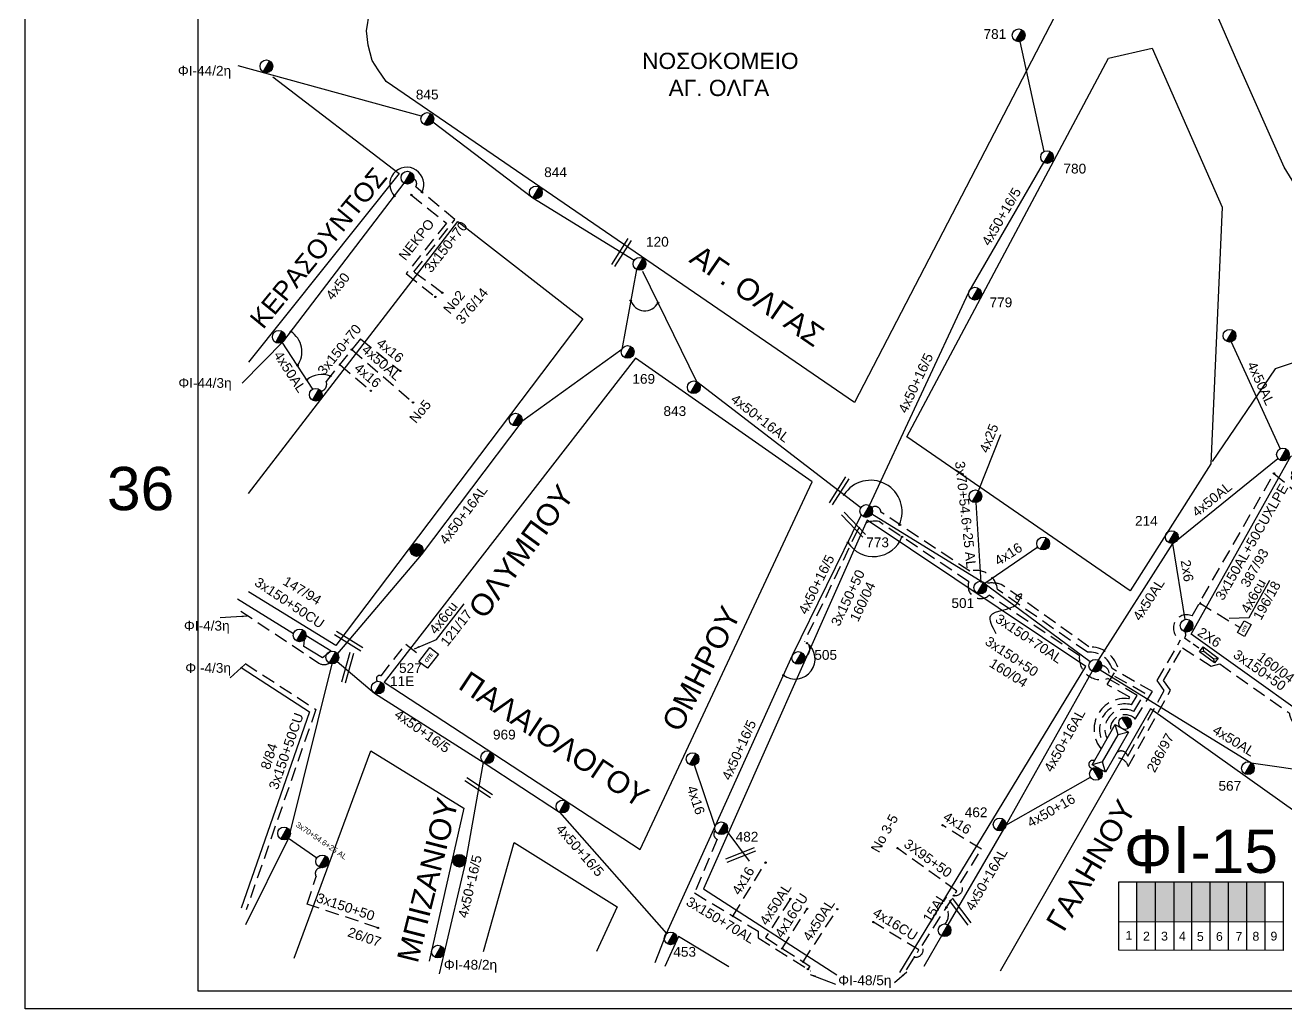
# Model space of a CAD drawing. Header units: millimetres. Extents: x 864 to 3062, y 833 to 2619.
# Drawn here: x 863.7 to 1096.5, y 841.5 to 1023.3 of the extents above; entities that cross this region are included whole.
import ezdxf
from ezdxf.enums import TextEntityAlignment as Align

# ---------------------------------------------------------------- set-up
doc = ezdxf.new("R2010")
doc.units = ezdxf.units.MM
doc.linetypes.add('DASHED', pattern=[19.05, 12.7, -6.35])
for name, color, linetype, lineweight in [('.15AL', 7, 'Continuous', 30), ('2x6', 7, 'SYN_LINE', 30), ('3x150+50', 7, 'Continuous', 30), ('3x150+50CU', 7, 'Continuous', 30), ('3x150+70', 7, 'Continuous', 30), ('3x150+70AL', 7, 'DASHED', 30), ('3x150AL+50CUXLPE', 7, 'Continuous', 30), ('3x70+54.6+25 AL', 7, 'SYN_LINE', 30), ('3X95+50', 7, 'Continuous', 30), ('4x16', 7, 'Continuous', 30), ('4x16CU', 7, 'Continuous', 30), ('4x25', 7, 'Continuous', 30), ('4x50', 7, 'Continuous', 30), ('4x50+16', 7, 'Continuous', 30), ('4x50+16_5', 7, 'Continuous', 30), ('4x50+16AL', 7, 'Continuous', 30), ('4x50AL', 7, 'Continuous', 30), ('4x6', 7, 'SYN_LINE', 30), ('text διευθύνσεων', 250, 'Continuous', 30), ('ΝΕΚΡΟ', 7, 'DASHED', 30), ('Υπόβαθρο ΔΕΗ', 7, 'Continuous', 30)]:
    doc.layers.add(name, color=color, linetype=linetype, lineweight=lineweight)
for name, color, linetype in [('Pillar', 7, 'Continuous'), ('Pillar OTE', 7, 'Continuous'), ('TEXT ΚΑΛΩΔΙΩΝ', 7, 'Continuous'), ('Άγνωστα', 7, 'Continuous'), ('Επιγραφές - Σχήματα', 7, 'Continuous'), ('Καλώδια ΧΤ   3x150AL+50CU', 7, 'DASHED'), ('Στύλος Ξύλινος', 7, 'Continuous'), ('Στύλος Ξύλινος @ 1', 7, 'Continuous'), ('Στύλος ΦΜ', 7, 'Continuous'), ('Στύλος ΦΜ @ 1', 7, 'Continuous'), ('Συνδέσεις', 7, 'Continuous'), ('Τομή', 7, 'Continuous'), ('Υποσταθμός εναέριος 2 στύλων', 7, 'Continuous'), ('Υποσταθμός πόλεως', 7, 'Continuous'), ('Υπόγεια καλώδια Παροχών ΧΤ   4x50AL', 7, 'DASHED'), ('Υπόγεια καλώδια Παροχών ΧΤ   4x6', 7, 'DASHED')]:
    doc.layers.add(name, color=color, linetype=linetype)
doc.styles.add('arial', font='arial.ttf')
doc.styles.get("Standard").update_dxf_attribs({"font": 'arial.ttf'})
doc.linetypes.add('PRANES_1r', pattern='A,0.5,[137,SPECLINE.shx,S=1,R=180,X=0,Y=0],0.5', length=1)
doc.linetypes.add('SYN_LINE', pattern='A,0.5,-0.0001,["/\\/\\/\\/",Standard,S=0.1,R=0,X=0,Y=-0.05],-0.25', length=0.7501)
doc.dimstyles.new('ISO-25', dxfattribs={"dimtxt": 2.5, "dimasz": 2.5, "dimexe": 1.25, "dimexo": 0.625, "dimtad": 1, "dimtxsty": 'Standard', "dimcen": 2.5, "dimadec": 0, "dimazin": 0, "dimtfac": 1, "dimtmove": 0, "dimatfit": 3, "dimfxl": 1, "dimarcsym": 0})

# ---------------------------------------------------------------- blocks, each defined once
blk = doc.blocks.new('ΥΠΑΡΧΩΝ ΤΣΙΜΕΝΤΕΝΙΟΣ ΣΤΥΛΟΣ')
at = {"layer": 'Στύλος ΦΜ'}
blk.add_hatch(color=7, dxfattribs=at).paths.add_polyline_path([(-1.29, -2.28, 0.574793), (2.62, 0, 0.268822), (1.3, 2.27)])
at = {"layer": 'Στύλος ΦΜ', "color": 7}
blk.add_line((-1.29, -2.28), (1.3, 2.27), dxfattribs=at)
blk.add_circle((0, 0), 2.62, dxfattribs=at)
at = {"layer": 'Στύλος ΦΜ', "flags": 4}
for tag, p in [('ΑΡΙΘΜΟΣ', (-4.68, 8.05)), ('ΤΥΠΟΣ', (-4.91, 3.03))]:
    blk.add_attdef(tag, p, '', height=4, dxfattribs=at)
blk = doc.blocks.new('ΥΠΑΡΧΩΝ ΞΥΛΙΝΟΣ ΣΤΥΛΟΣ')
at = {"layer": 'Στύλος Ξύλινος'}
h = blk.add_hatch(color=7, dxfattribs=at)
h.paths.add_polyline_path([(-2.62, 0, 0.270008), (-1.29, -2.28), (1.3, 2.27, 0.576266)])
h.paths.add_polyline_path([(-1.29, -2.28, 0.574793), (2.62, 0, 0.268822), (1.3, 2.27)])
at = {"layer": 'Στύλος Ξύλινος', "color": 7}
blk.add_line((-1.29, -2.28), (1.3, 2.27), dxfattribs=at)
blk.add_circle((0, 0), 2.62, dxfattribs=at)
at = {"layer": 'Στύλος Ξύλινος', "flags": 4}
for tag, p in [('ΑΡΙΘΜΟΣ', (-4.91, 8.6)), ('ΤΥΠΟΣ', (-4.85, 3.39))]:
    blk.add_attdef(tag, p, '', height=4, dxfattribs=at)
blk = doc.blocks.new('ΥΠΟΣΤΑΘΜΟΣ ΕΝΑΕΡΙΟΣ ΕΠΙ 2 ΣΤΥΛΩΝ')
at = {"layer": 'Υποσταθμός εναέριος 2 στύλων', "linetype": 'Continuous'}
for points in [[(-11.97, -2.11, 0.574793), (-8.45, -0.07, 0.268822), (-9.64, 1.98)], [(9.68, -2.15, 0.574793), (13.19, -0.1, 0.268822), (12.01, 1.95)]]:
    blk.add_hatch(color=256, dxfattribs=at).paths.add_polyline_path(points)
for p, q in [((-11.97, -2.11), (-9.64, 1.98)), ((9.68, -2.15), (12.01, 1.95))]:
    blk.add_line(p, q, dxfattribs=at)
for centre in [(-10.81, -0.07), (10.84, -0.1)]:
    blk.add_circle(centre, 2.36, dxfattribs=at)
at = {"layer": 'Υποσταθμός πόλεως', "linetype": 'Continuous', "ltscale": 40}
blk.add_lwpolyline([(-8.57, 2.82), (8.57, 2.82), (8.57, -2.82), (-8.57, -2.82)], close=True, dxfattribs=at)
for points in [[(-5.75, 0), (-8.57, 2.82)], [(-8.57, -2.82), (-5.75, 0)], [(-5.75, 0), (5.75, 0)], [(5.75, 0), (8.57, 2.82)], [(8.57, -2.82), (5.75, 0)]]:
    blk.add_lwpolyline(points, dxfattribs=at)
at = {"layer": 'Υποσταθμός εναέριος 2 στύλων', "ltscale": 40, "flags": 1}
for tag, p in [('ΜΕΤΑΣΧΗΜΑΤΙΣΜΟΣ', (14.09, 2.51)), ('ΙΣΧΥΣ', (14.07, -0.28)), ('ΑΡΙΘΜΟΣ', (14.19, -3))]:
    blk.add_attdef(tag, p, '', height=1.8, dxfattribs=at)
blk = doc.blocks.new('Pillar')
at = {"layer": 'Υποσταθμός πόλεως', "linetype": 'Continuous', "ltscale": 40}
blk.add_lwpolyline([(-8.6, 2.8), (8.6, 2.8), (8.6, -2.8), (-8.6, -2.8)], close=True, dxfattribs=at)
for points in [[(-5.8, 0), (-8.6, 2.8)], [(-8.6, -2.8), (-5.8, 0)], [(-5.8, 0), (5.8, 0)], [(5.8, 0), (8.6, 2.8)], [(8.6, -2.8), (5.8, 0)]]:
    blk.add_lwpolyline(points, dxfattribs=at)
at = {"layer": 'Pillar', "ltscale": 40}
blk.add_attdef('PILLAR', (-5.7, 3.7), '', height=2.52, dxfattribs=at)
blk = doc.blocks.new('_ΣΥΝΔΕΣΗ')
at = {"layer": 'Συνδέσεις', "linetype": 'SYN_LINE', "ltscale": 40}
blk.add_hatch(color=256, dxfattribs=at).paths.add_polyline_path([(0.5, -0.01, 1), (-0.5, -0.01, 1)])
at = {"layer": 'Συνδέσεις'}
blk.add_circle((0, -0.01), 0.5, dxfattribs=at)
blk = doc.blocks.new('ΤΟΜΗ')
at = {"layer": 'Τομή', "ltscale": 40}
for p, q in [((-5.68, 0), (17.06, 0)), ((-5.68, -2.77), (17.06, -2.77))]:
    blk.add_line(p, q, dxfattribs=at)
blk = doc.blocks.new('PILLAR ΟΤΕ')
at = {"layer": 'Pillar OTE', "ltscale": 40}
blk.add_lwpolyline([(-3.31, 2.02), (3.39, 2.02), (3.39, -1.99), (-3.31, -1.99)], close=True, dxfattribs=at)
at = {"layer": 'Pillar OTE', "insert": (-1.81, 0.71), "char_height": 1.3575, "width": 109.961, "attachment_point": 1}
blk.add_mtext('{\\fArial|b1|i0|c161|p34;OTE}', dxfattribs=at)

msp = doc.modelspace()

# ---------------------------------------------------------------- hatches: boundary and pattern name
at = {"layer": 'Pillar OTE', "ltscale": 40}
h = msp.add_hatch(color=256, dxfattribs=at)
h.dxf.hatch_style = 1
h.paths.add_polyline_path([(1080.4, 916.22), (1081.13, 916.15), (1080.71, 916.77)])
at = {"layer": 'Καλώδια ΧΤ   3x150AL+50CU', "linetype": 'DASHED', "lineweight": -3, "ltscale": 0.2}
h = msp.add_hatch(color=27, dxfattribs=at)
h.dxf.hatch_style = 1
h.paths.add_polyline_path([(1072.43, 864.99), (1068.99, 864.99), (1068.99, 857.63), (1072.43, 857.63)])
h = msp.add_hatch(color=85, dxfattribs=at)
h.dxf.hatch_style = 1
h.paths.add_polyline_path([(1072.43, 857.63), (1075.87, 857.63), (1075.87, 864.99), (1072.43, 864.99)])
h = msp.add_hatch(color=173, dxfattribs=at)
h.dxf.hatch_style = 1
h.paths.add_polyline_path([(1079.17, 864.99), (1075.87, 864.99), (1075.87, 857.63), (1079.17, 857.62)])
h = msp.add_hatch(color=1, dxfattribs=at)
h.dxf.hatch_style = 1
h.paths.add_polyline_path([(1082.47, 864.99), (1079.17, 864.99), (1079.17, 857.62), (1082.47, 857.62)])
h = msp.add_hatch(color=30, dxfattribs=at)
h.dxf.hatch_style = 1
h.paths.add_polyline_path([(1085.85, 864.99), (1082.55, 864.99), (1082.55, 857.62), (1085.85, 857.62)])
h = msp.add_hatch(color=2, dxfattribs=at)
h.dxf.hatch_style = 1
h.paths.add_polyline_path([(1089.25, 864.99), (1085.95, 864.99), (1085.95, 857.62), (1089.25, 857.62)])
h = msp.add_hatch(color=5, dxfattribs=at)
h.dxf.hatch_style = 1
h.paths.add_polyline_path([(1092.59, 864.98), (1089.29, 864.98), (1089.29, 857.61), (1092.59, 857.61)])

# ---------------------------------------------------------------- linework, layer by layer
at = {"layer": '.15AL', "color": 133, "linetype": 'DASHED', "lineweight": -3, "ltscale": 0.2}
for points in [[(1027.94, 851.08, 0.626807), (1029.37, 853.24), (1035.75, 863.3)], [(1033.84, 860.28, -0.319223), (1033.58, 857.22, 0.885089)]]:
    msp.add_lwpolyline(points, format="xyb", dxfattribs=at)
at = {"layer": '2x6', "color": 1, "linetype": 'SYN_LINE', "lineweight": -3, "ltscale": 15}
msp.add_lwpolyline([(1077.94, 913.48), (1075.65, 927.53)], dxfattribs=at)
at = {"layer": '2x6', "color": 1, "linetype": 'DASHED', "lineweight": -3, "ltscale": 0.1}
msp.add_lwpolyline([(1077.91, 911.19, -0.281412), (1077.83, 910.05), (1080.91, 907.91)], format="xyb", dxfattribs=at)
at = {"layer": '3x150+50', "color": 2, "linetype": 'DASHED', "lineweight": -3, "ltscale": 0.2}
msp.add_lwpolyline([(1094.33, 940.44), (1110.07, 927.32), (1119.99, 932.28, -0.632518), (1121.2, 932.84, -259.058861)], format="xyb", dxfattribs=at)
at = {"layer": '3x150+50', "color": 85, "linetype": 'DASHED', "lineweight": -3, "ltscale": 0.2}
msp.add_lwpolyline([(1064.17, 892.6, -0.751022), (1068.71, 895.07), (1071.89, 900.16), (1064.44, 904.38, 0.352665), (1059.88, 907.4), (1043.25, 919.02, 0.469196), (1038.17, 922.37), (1021.73, 933.32, 0.609487), (1020.03, 934.14)], format="xyb", dxfattribs=at)
at = {"layer": '3x150+50', "color": 27, "linetype": 'DASHED', "lineweight": -3, "ltscale": 0.2}
msp.add_lwpolyline([(1062.95, 890.48, -0.699535), (1068, 897.71), (1069.09, 899.45), (1063.63, 902.57, -0.554699), (1058.4, 906.76), (1041.71, 917.94, -0.796886), (1037.98, 920.44), (1021.39, 931.56, 0.286684), (1017.48, 930.11), (1007.61, 909.38, -0.697021), (1007.63, 906.55)], format="xyb", dxfattribs=at)
at = {"layer": '3x150+50', "color": 30, "linetype": 'DASHED', "lineweight": -3, "ltscale": 0.2}
msp.add_lwpolyline([(1064.6, 887.69, -0.467884), (1067.4, 886.29), (1075.2, 900.38), (1073.95, 902.22), (1077.41, 908.23), (1082.7, 904.86), (1084.3, 905.25), (1097.16, 896.2, 0.50203), (1101.35, 893.54, 374.388534)], format="xyb", dxfattribs=at)
at = {"layer": '3x150+50', "color": 1, "linetype": 'DASHED', "lineweight": -3, "ltscale": 0.2}
msp.add_lwpolyline([(1063.52, 891.47, -0.723492), (1068.42, 896.49), (1070.49, 899.81), (1063.9, 903.54, 0.337356), (1062.51, 904.98)], format="xyb", dxfattribs=at)
at = {"layer": '3x150+50', "color": 173, "linetype": 'DASHED', "lineweight": -3, "ltscale": 0.2}
msp.add_lwpolyline([(1062.41, 889.54, -0.68045), (1067.52, 898.82), (1067.69, 899.09), (1063.6, 901.41)], format="xyb", dxfattribs=at)
at = {"layer": '3x150+50', "color": 6, "linetype": 'DASHED', "lineweight": -3, "ltscale": 0.2}
msp.add_lwpolyline([(928.85, 856.49), (915.75, 860.89), (917.45, 865.95, -0.67606), (918.61, 867.59, -9.647852)], format="xyb", dxfattribs=at)
at = {"layer": '3x150+50CU', "color": 6, "linetype": 'DASHED', "lineweight": -3, "ltscale": 0.2}
msp.add_lwpolyline([(903.5, 915.03), (917.94, 905.41, 0.306106), (919.85, 905.43, 2.624745)], format="xyb", dxfattribs=at)
msp.add_lwpolyline([(904.33, 905.31), (917.38, 896.85), (904.53, 859.82)], dxfattribs=at)
at = {"layer": '3x150+70', "color": 2, "linetype": 'DASHED', "lineweight": -3, "ltscale": 0.2}
for points in [[(940.73, 973.85), (935.48, 977.69), (943.06, 987.35), (935.82, 993.42, 0.452395), (935.46, 994.89, 1.536123)], [(925.62, 965.31), (919.29, 957.46, -0.440166), (918.36, 955.61, 216.684044)]]:
    msp.add_lwpolyline(points, format="xyb", dxfattribs=at)
at = {"layer": '3x150+70AL', "color": 173, "linetype": 'DASHED', "lineweight": -3, "ltscale": 0.2}
msp.add_lwpolyline([(1063.55, 901.44), (1065.48, 904.65, 0.326611), (1060.16, 908.41), (1043.96, 919.96, 0.120859), (1041.03, 920.1)], format="xyb", dxfattribs=at)
at = {"layer": '3x150+70AL', "color": 133, "linetype": 'DASHED', "lineweight": -3, "ltscale": 0.2}
msp.add_lwpolyline([(991.14, 874.46, 0.543116), (991.5, 872.88), (987.29, 862.95), (999.05, 855.85), (999.05, 854.62), (1008.81, 848.52)], format="xyb", dxfattribs=at)
msp.add_lwpolyline([(1000.42, 854.68), (1008.6, 849.43), (1008.25, 848.87)], dxfattribs=at)
at = {"layer": '3x150AL+50CUXLPE', "color": 2, "linetype": 'DASHED', "lineweight": -3, "ltscale": 0.2}
msp.add_lwpolyline([(1065.27, 888.86, -0.569585), (1067.31, 888.2), (1074.03, 900.33), (1072.78, 902.18), (1077.09, 909.68, -0.974911), (1079.19, 914.12), (1094.33, 940.44)], format="xyb", dxfattribs=at)
at = {"layer": '3x150AL+50CUXLPE', "color": 5, "linetype": 'DASHED', "lineweight": -3, "ltscale": 0.2}
msp.add_lwpolyline([(1060.85, 885.96, -1.224915), (1061.17, 887.37, 0.069636)], format="xyb", dxfattribs=at)
at = {"layer": '3x70+54.6+25 AL', "color": 173, "linetype": 'SYN_LINE', "lineweight": -3, "ltscale": 15}
msp.add_lwpolyline([(1040.26, 920.29), (1039.32, 935.06)], dxfattribs=at)
at = {"layer": '3x70+54.6+25 AL', "color": 6, "linetype": 'SYN_LINE', "lineweight": -3, "ltscale": 7}
msp.add_lwpolyline([(912.3, 873.06), (917.58, 869.43)], dxfattribs=at)
at = {"layer": '3X95+50', "color": 133, "linetype": 'DASHED', "lineweight": -3, "ltscale": 0.2}
msp.add_lwpolyline([(1035.75, 863.3), (1024.8, 871.23)], dxfattribs=at)
at = {"layer": '4x16', "color": 2, "linetype": 'DASHED', "lineweight": -3, "ltscale": 0.2}
for points in [[(925.62, 965.31), (932.96, 959.39)], [(921.81, 960.58), (927.52, 955.72)]]:
    msp.add_lwpolyline(points, dxfattribs=at)
at = {"layer": '4x16', "color": 173, "linetype": 'Continuous', "lineweight": -3, "ltscale": 0.2}
msp.add_lwpolyline([(1040.9, 920.18), (1050.7, 926.87)], dxfattribs=at)
at = {"layer": '4x16', "color": 27, "linetype": 'Continuous', "lineweight": -3, "ltscale": 0.2}
msp.add_lwpolyline([(991.11, 875.22), (987.33, 886.57)], dxfattribs=at)
at = {"layer": '4x16', "color": 133, "linetype": 'DASHED', "lineweight": -3, "ltscale": 0.2}
msp.add_lwpolyline([(1035.22, 862.46, 0.729878), (1036.44, 864.78), (1040.29, 871), (1033.11, 875.44)], format="xyb", dxfattribs=at)
msp.add_lwpolyline([(994.41, 858.64), (1000.43, 868.55)], dxfattribs=at)
at = {"layer": '4x16CU', "color": 133, "linetype": 'DASHED', "lineweight": -3, "ltscale": 0.2}
for points in [[(1003.5, 852.7), (1008.12, 860.02)], [(1026.47, 848.72), (1028.75, 852.4), (1020.34, 857.56)]]:
    msp.add_lwpolyline(points, dxfattribs=at)
at = {"layer": '4x25', "color": 173, "linetype": 'SYN_LINE', "lineweight": -3, "ltscale": 10}
msp.add_lwpolyline([(1039.78, 937.25), (1043.87, 947.63)], dxfattribs=at)
at = {"layer": '4x50', "color": 2, "linetype": 'Continuous', "lineweight": -3, "ltscale": 0.2}
msp.add_lwpolyline([(903.77, 957.11), (911.48, 964.98), (933.72, 994.08)], dxfattribs=at)
at = {"layer": '4x50+16', "color": 5, "linetype": 'Continuous', "lineweight": -3, "ltscale": 0.2}
msp.add_lwpolyline([(1044.83, 875.48), (1060.42, 884.36)], dxfattribs=at)
at = {"layer": '4x50+16_5', "color": 173, "linetype": 'Continuous', "lineweight": -3, "ltscale": 0.2}
for points in [[(1051.91, 999.95), (1047.43, 1020.25)], [(1019.62, 934.53), (1037.97, 973.96), (1051.83, 997.88)]]:
    msp.add_lwpolyline(points, dxfattribs=at)
at = {"layer": '4x50+16_5', "color": 27, "linetype": 'Continuous', "lineweight": -3, "ltscale": 0.2}
for points in [[(980.07, 850.12), (982.11, 855.43), (991.25, 875.53), (1005.4, 906.87), (1018.12, 932.76)], [(921.33, 905.69), (928.24, 899.85), (948.47, 887), (962.35, 877.89), (982.11, 855.43)]]:
    msp.add_lwpolyline(points, dxfattribs=at)
at = {"layer": '4x50+16_5', "color": 6, "linetype": 'Continuous', "lineweight": -3, "ltscale": 0.2}
for points in [[(913.26, 910.84), (902.94, 917.2)], [(920.34, 905.28), (912.3, 873.06), (904.39, 857.08)]]:
    msp.add_lwpolyline(points, dxfattribs=at)
at = {"layer": '4x50+16_5', "color": 1, "linetype": 'Continuous', "lineweight": -3, "ltscale": 0.2}
msp.add_lwpolyline([(948.28, 887.13), (945.04, 868.66), (941.03, 851.72), (940.16, 848.01)], dxfattribs=at)
at = {"layer": '4x50+16AL', "color": 1, "linetype": 'Continuous', "lineweight": -3, "ltscale": 0.2}
for points in [[(936.92, 1006.49), (903.06, 1015.76)], [(976.15, 979.78), (957.43, 991.34), (939, 1005.38)]]:
    msp.add_lwpolyline(points, dxfattribs=at)
at = {"layer": '4x50+16AL', "color": 85, "linetype": 'Continuous', "lineweight": -3, "ltscale": 0.2}
for points in [[(976.58, 978.15), (973.86, 963.32), (955.4, 950.05), (936.8, 925.44), (921.35, 907.19)], [(1018.02, 934.11), (987.76, 957.4), (977.75, 977.75)]]:
    msp.add_lwpolyline(points, dxfattribs=at)
at = {"layer": '4x50+16AL', "color": 173, "linetype": 'Continuous', "lineweight": -3, "ltscale": 0.2}
msp.add_lwpolyline([(1060.4, 905.64), (1040.56, 920.33), (1020.05, 932.91)], dxfattribs=at)
at = {"layer": '4x50+16AL', "color": 5, "linetype": 'Continuous', "lineweight": -3, "ltscale": 0.2}
msp.add_lwpolyline([(1060.76, 903.9), (1044.83, 875.48), (1034.08, 857.06)], dxfattribs=at)
at = {"layer": '4x50+16AL', "color": 133, "linetype": 'Continuous', "lineweight": -3, "ltscale": 0.2}
msp.add_lwpolyline([(1032.9, 855.02), (1029.67, 849.35)], dxfattribs=at)
at = {"layer": '4x50AL', "color": 2, "linetype": 'Continuous', "lineweight": -3, "ltscale": 0.2}
msp.add_lwpolyline([(916.84, 956.05), (911.18, 964.71)], dxfattribs=at)
at = {"layer": '4x50AL', "color": 1, "linetype": 'Continuous', "lineweight": -3, "ltscale": 0.2}
for points in [[(1086.42, 964.75), (1095.49, 945.02)], [(1061.92, 905.95), (1075.65, 927.53), (1095.06, 943.21)]]:
    msp.add_lwpolyline(points, dxfattribs=at)
at = {"layer": '4x50AL', "color": 2, "linetype": 'DASHED', "lineweight": -3, "ltscale": 0.2}
msp.add_lwpolyline([(924.02, 963.32), (935.31, 953.58)], dxfattribs=at)
at = {"layer": '4x50AL', "color": 5, "linetype": 'Continuous', "lineweight": -3, "ltscale": 0.2}
msp.add_lwpolyline([(1062.25, 904.18), (1090.11, 887.01), (1114.57, 883.5)], dxfattribs=at)
at = {"layer": '4x50AL', "color": 133, "linetype": 'DASHED', "lineweight": -3, "ltscale": 0.2}
for points in [[(1005.02, 861.84), (1000.42, 854.68)], [(1007.38, 850.21), (1013.68, 859.94)]]:
    msp.add_lwpolyline(points, dxfattribs=at)
at = {"layer": '4x6', "color": 6, "linetype": 'SYN_LINE', "lineweight": -3, "ltscale": 5}
for points in [[(920.23, 907.61), (915.57, 910.45)], [(920.23, 907.61), (918.62, 906.37), (915.17, 908.5), (915.28, 909.75)]]:
    msp.add_lwpolyline(points, dxfattribs=at)
at = {"layer": 'Pillar OTE', "lineweight": -3, "ltscale": 40}
for points in [[(1065.66, 852.35), (1065.66, 864.99), (1096, 864.99), (1096, 852.32), (1065.66, 852.35)], [(1068.99, 852.35), (1068.99, 864.99)], [(1072.43, 852.35), (1072.43, 864.99)], [(1075.87, 852.34), (1075.87, 864.99)], [(1079.17, 852.34), (1079.17, 864.99)], [(1082.55, 852.34), (1082.55, 864.99)], [(1085.95, 852.33), (1085.95, 864.99)], [(1089.29, 852.33), (1089.29, 864.99)], [(1092.68, 852.33), (1092.68, 864.99)], [(1065.66, 857.64), (1096, 857.61)]]:
    msp.add_lwpolyline(points, dxfattribs=at)
at = {"layer": 'Επιγραφές - Σχήματα', "lineweight": -3}
msp.add_lwpolyline([(863.7, 1860.67), (3062.46, 1860.7), (3062.47, 841.56), (863.7, 841.54)], close=True, dxfattribs=at)
at = {"layer": 'ΝΕΚΡΟ', "linetype": 'DASHED', "lineweight": -3, "ltscale": 0.2}
msp.add_lwpolyline([(934.99, 991.92), (941.51, 986.68), (934.06, 977.41), (939.45, 973.07)], dxfattribs=at)
at = {"layer": 'Τομή', "lineweight": -3}
msp.add_lwpolyline([(993.27, 874.33), (997.43, 868.79)], dxfattribs=at)
at = {"layer": 'Υπόβαθρο ΔΕΗ', "lineweight": -3}
for points in [[(895.62, 1848.12), (2896.63, 1848.12), (2896.63, 844.79), (895.62, 844.79)], [(1009.06, 938.9), (976.44, 961.73), (929.99, 901.88), (977.28, 870.99)], [(1105.08, 944.54), (1135.14, 918.39), (1109.87, 888.71), (1079.05, 910.78), (1097.44, 943.63)]]:
    msp.add_lwpolyline(points, close=True, dxfattribs=at)
for points in [[(1099.67, 991.41), (1096.23, 997.04), (1087.63, 1016.32), (1080.81, 1032.06), (1076.41, 1042.22), (1073.91, 1047.56), (1072.85, 1052.76), (1072.46, 1059.35), (1076.59, 1088.47), (1080.04, 1092.16), (1082.29, 1093.93), (1084.28, 1094.64), (1088.69, 1095), (1107.37, 1095.27)], [(1069.45, 1087.25), (1062.39, 1041.48), (1016.87, 953.58), (930.39, 1012.89), (928.86, 1015), (927.8, 1016.75), (927.06, 1019.61), (926.73, 1022.2), (927.28, 1025.7), (928.74, 1028.72), (929.92, 1030.39), (931.94, 1032.36), (976.8, 1058), (1027.84, 1086.99), (1046.26, 1083.51), (1051.36, 1090.42)], [(1082.67, 942.25), (1067.79, 918.79), (1026.52, 947.21), (1063.75, 1017.19), (1071.83, 1019.03), (1084.74, 989.64), (1082.67, 942.25)], [(909.45, 1013.71), (932.76, 995.87), (904.92, 961.02)], [(904.92, 936.73), (943.63, 987.03), (966.67, 969.01), (966.67, 969.01), (921.05, 908.64), (921.05, 908.64)], [(1119.09, 967.9), (1094.57, 959.8), (1082.92, 942.65)], [(1025.22, 848.27), (1025.22, 848.27), (1059.56, 904.78), (1059.56, 904.78), (1059.56, 904.78), (1019.21, 931.81), (1019.21, 931.81), (988.99, 863.67), (1013.57, 847.8)], [(921.05, 908.64), (904.92, 918.6)], [(903.79, 904.47), (916.18, 896.43), (903.58, 860.14)], [(1130.84, 847.01), (1125.28, 858.73), (1071.52, 896.94), (1043.77, 848.46)], [(913.35, 850.9), (927.56, 889.22), (944.71, 878.6), (938.31, 850.33)], [(948.35, 852.11), (954.01, 872.29), (973.05, 860.4), (969.2, 852.11)], [(993.68, 849.31), (984.38, 854.89), (981.84, 849.35)]]:
    msp.add_lwpolyline(points, dxfattribs=at)
at = {"layer": 'Υπόβαθρο ΔΕΗ', "color": 7, "linetype": 'Continuous', "lineweight": -2, "ltscale": 0.2}
msp.add_lwpolyline([(939.65, 909.76), (944.76, 916.35)], dxfattribs=at)
at = {"layer": 'Υπόβαθρο ΔΕΗ', "lineweight": -3}
for centre, radius, start, end in [((934.17, 993.87), 3.15, 333.1484, 223.7125), ((978.14, 973.26), 2.75, 198.277, 332.6037), ((910.32, 962.92), 4.48, 325.4876, 56.8819), ((918.43, 954.54), 4.2, 67.2239, 130.1486), ((1019.83, 933.36), 5.83, 335.6722, 147.4294), ((1020.38, 930.7), 5.6, 212.1819, 339.3045), ((1005.89, 906.14), 3.69, 234.0424, 53.1368)]:
    msp.add_arc(centre, radius, start, end, dxfattribs=at)
msp.add_spline([(1043.03, 910.81), (1042.03, 914.18), (1046.71, 916.22), (1047.27, 917.05), (1047.71, 918.13), (1046.58, 917.51), (1047.26, 917.06)], degree=3, dxfattribs=at)
at = {"layer": 'Υπόγεια καλώδια Παροχών ΧΤ   4x6', "color": 2, "linetype": 'DASHED', "lineweight": -2, "ltscale": 0.2}
msp.add_lwpolyline([(1080.57, 916.52), (1088.07, 911.97)], dxfattribs=at)
at = {"layer": 'Υπόγεια καλώδια Παροχών ΧΤ   4x6', "color": 27, "linetype": 'DASHED', "lineweight": -2, "ltscale": 0.2}
msp.add_lwpolyline([(928.74, 902.05, -0.853682), (929.45, 903.06), (933.99, 908.9), (937.06, 906.52)], format="xyb", dxfattribs=at)

# ---------------------------------------------------------------- block references
at = {"layer": '3x150+50', "linetype": 'Continuous', "lineweight": -3, "ltscale": 0.2, "xscale": 0.2, "yscale": 0.2, "rotation": 323.1352942440682}
msp.add_blockref('Pillar', (1082.31, 906.92), dxfattribs=at)
at = {"layer": 'Pillar OTE'}
for p, xscale, yscale, zscale, rotation in [((1088.86, 911.76), 0.375, 0.375, 0.375, 61), ((938.21, 906.36), 0.4999999999999999, 0.4999999999999999, 0.4999999999999999, 52.18412376590518)]:
    msp.add_blockref('PILLAR ΟΤΕ', p, dxfattribs=dict(at, xscale=xscale, yscale=yscale, zscale=zscale, rotation=rotation))
at = {"layer": 'Στύλος Ξύλινος @ 1', "lineweight": -3, "ltscale": 40, "xscale": 0.4499999999998181, "yscale": 0.4499999999998181, "zscale": 0.4499999999998181}
for p in [(935.99, 926.3), (943.88, 868.89)]:
    msp.add_blockref('ΥΠΑΡΧΩΝ ΞΥΛΙΝΟΣ ΣΤΥΛΟΣ', p, dxfattribs=at)
at = {"layer": 'Στύλος ΦΜ @ 1', "lineweight": -3, "ltscale": 40}
ref = msp.add_blockref('ΥΠΑΡΧΩΝ ΤΣΙΜΕΝΤΕΝΙΟΣ ΣΤΥΛΟΣ', (1047.18, 1021.4), dxfattribs=dict(at, xscale=0.4499999999998083, yscale=0.4499999999998083, zscale=0.4499999999998083))
ref.add_attrib('ΤΥΠΟΣ', '781', (1040.69, 1020.74), dxfattribs={"layer": 'Στύλος ΦΜ', "height": 1.8, "rotation": 360, "flags": 4})
for p, xscale, yscale, zscale in [((908.25, 1015.67), 0.449999999999818, 0.449999999999818, 0.449999999999818), ((934.3, 995.1), 0.4499999999998181, 0.4499999999998181, 0.4499999999998181), ((910.54, 965.69), 0.4499999999998181, 0.4499999999998181, 0.4499999999998181), ((1086.12, 965.89), 0.449999999999818, 0.449999999999818, 0.449999999999818), ((917.36, 954.99), 0.4499999999998181, 0.4499999999998181, 0.4499999999998181), ((954.28, 950.4), 0.449999999999818, 0.449999999999818, 0.449999999999818), ((1039.19, 936.23), 0.449999999999818, 0.449999999999818, 0.449999999999818), ((1051.7, 927.5), 0.449999999999818, 0.449999999999818, 0.449999999999818), ((1078.19, 912.33), 0.449999999999818, 0.449999999999818, 0.449999999999818), ((914.39, 910.52), 0.449999999999818, 0.449999999999818, 0.449999999999818), ((920.43, 906.45), 0.449999999999818, 0.449999999999818, 0.449999999999818), ((1061.34, 904.92), 0.449999999999818, 0.449999999999818, 0.449999999999818), ((986.96, 887.68), 0.449999999999818, 0.449999999999818, 0.449999999999818), ((962.93, 878.91), 0.449999999999818, 0.449999999999818, 0.449999999999818), ((911.51, 873.93), 0.449999999999818, 0.449999999999818, 0.449999999999818), ((918.55, 868.77), 0.449999999999818, 0.449999999999818, 0.449999999999818), ((1033.49, 856.05), 0.449999999999818, 0.449999999999818, 0.449999999999818), ((939.92, 852.11), 0.449999999999818, 0.449999999999818, 0.449999999999818)]:
    msp.add_blockref('ΥΠΑΡΧΩΝ ΤΣΙΜΕΝΤΕΝΙΟΣ ΣΤΥΛΟΣ', p, dxfattribs=dict(at, xscale=xscale, yscale=yscale, zscale=zscale))
ref = msp.add_blockref('ΥΠΑΡΧΩΝ ΤΣΙΜΕΝΤΕΝΙΟΣ ΣΤΥΛΟΣ', (937.96, 1005.94), dxfattribs=dict(at, xscale=0.4499999999998348, yscale=0.4499999999998348, zscale=0.4499999999998348))
ref.add_attrib('ΑΡΙΘΜΟΣ', '845', (935.85, 1009.56), dxfattribs={"layer": 'Στύλος ΦΜ', "height": 1.8, "rotation": 360, "flags": 4})
ref = msp.add_blockref('ΥΠΑΡΧΩΝ ΤΣΙΜΕΝΤΕΝΙΟΣ ΣΤΥΛΟΣ', (1052.42, 998.9), dxfattribs=dict(at, xscale=0.4499999999998689, yscale=0.4499999999998689, zscale=0.4499999999998689))
ref.add_attrib('ΤΥΠΟΣ', '780', (1055.45, 995.87), dxfattribs={"layer": 'Στύλος ΦΜ', "height": 1.8, "rotation": 360, "flags": 4})
ref = msp.add_blockref('ΥΠΑΡΧΩΝ ΤΣΙΜΕΝΤΕΝΙΟΣ ΣΤΥΛΟΣ', (958.01, 992.37), dxfattribs=dict(at, xscale=0.4499999999998107, yscale=0.4499999999998107, zscale=0.4499999999998107))
ref.add_attrib('ΤΥΠΟΣ', '844', (959.55, 995.21), dxfattribs={"layer": 'Στύλος ΦΜ', "height": 1.8, "rotation": 360, "flags": 4})
ref = msp.add_blockref('ΥΠΑΡΧΩΝ ΤΣΙΜΕΝΤΕΝΙΟΣ ΣΤΥΛΟΣ', (977.16, 979.18), dxfattribs=dict(at, xscale=0.4499999999998341, yscale=0.4499999999998341, zscale=0.4499999999998341))
ref.add_attrib('ΤΥΠΟΣ', '120', (978.36, 982.36), dxfattribs={"layer": 'Στύλος ΦΜ', "height": 1.8, "rotation": 360, "flags": 4})
ref = msp.add_blockref('ΥΠΑΡΧΩΝ ΤΣΙΜΕΝΤΕΝΙΟΣ ΣΤΥΛΟΣ', (1039.11, 973.67), dxfattribs=dict(at, xscale=0.4499999999998726, yscale=0.4499999999998726, zscale=0.4499999999998726))
ref.add_attrib('ΤΥΠΟΣ', '779', (1041.8, 971.16), dxfattribs={"layer": 'Στύλος ΦΜ', "height": 1.8, "rotation": 360, "flags": 4})
ref = msp.add_blockref('ΥΠΑΡΧΩΝ ΤΣΙΜΕΝΤΕΝΙΟΣ ΣΤΥΛΟΣ', (974.96, 962.91), dxfattribs=dict(at, xscale=0.449999999999818, yscale=0.449999999999818, zscale=0.449999999999818))
ref.add_attrib('ΑΡΙΘΜΟΣ', '169', (975.84, 957.02), dxfattribs={"layer": 'Στύλος ΦΜ', "height": 1.8, "rotation": 360, "flags": 4})
ref = msp.add_blockref('ΥΠΑΡΧΩΝ ΤΣΙΜΕΝΤΕΝΙΟΣ ΣΤΥΛΟΣ', (987.18, 956.38), dxfattribs=dict(at, xscale=0.4499999999997285, yscale=0.4499999999997285, zscale=0.4499999999997285))
ref.add_attrib('ΤΥΠΟΣ', '843', (981.58, 951.07), dxfattribs={"layer": 'Στύλος ΦΜ', "height": 1.8, "rotation": 360, "flags": 4})
ref = msp.add_blockref('ΥΠΑΡΧΩΝ ΤΣΙΜΕΝΤΕΝΙΟΣ ΣΤΥΛΟΣ', (1095.98, 943.95), dxfattribs=dict(at, xscale=0.449999999999818, yscale=0.449999999999818, zscale=0.449999999999818))
ref.add_attrib('ΤΥΠΟΣ', '870', (1097.31, 939.18), dxfattribs={"layer": 'Στύλος ΦΜ', "height": 1.8, "rotation": 360, "flags": 4})
ref = msp.add_blockref('ΥΠΑΡΧΩΝ ΤΣΙΜΕΝΤΕΝΙΟΣ ΣΤΥΛΟΣ', (1019.03, 933.51), dxfattribs=dict(at, xscale=0.4499999999998058, yscale=0.4499999999998058, zscale=0.4499999999998058))
ref.add_attrib('ΤΥΠΟΣ', '773', (1019.03, 926.82), dxfattribs={"layer": 'Στύλος ΦΜ', "height": 1.8, "rotation": 360, "flags": 4})
ref = msp.add_blockref('ΥΠΑΡΧΩΝ ΤΣΙΜΕΝΤΕΝΙΟΣ ΣΤΥΛΟΣ', (1075.46, 928.69), dxfattribs=dict(at, xscale=0.4499999999998191, yscale=0.4499999999998191, zscale=0.4499999999998191))
ref.add_attrib('ΤΥΠΟΣ', '214', (1068.66, 930.79), dxfattribs={"layer": 'Στύλος ΦΜ', "height": 1.8, "rotation": 360, "flags": 4})
ref = msp.add_blockref('ΥΠΑΡΧΩΝ ΤΣΙΜΕΝΤΕΝΙΟΣ ΣΤΥΛΟΣ', (1040.08, 919.36), dxfattribs=dict(at, xscale=0.4499999999998166, yscale=0.4499999999998166, zscale=0.4499999999998166))
ref.add_attrib('ΑΡΙΘΜΟΣ', '501', (1034.76, 915.6), dxfattribs={"layer": 'Στύλος ΦΜ', "height": 1.8, "flags": 4})
ref = msp.add_blockref('ΥΠΑΡΧΩΝ ΤΣΙΜΕΝΤΕΝΙΟΣ ΣΤΥΛΟΣ', (1006.47, 906.36), dxfattribs=dict(at, xscale=0.4499999999998213, yscale=0.4499999999998213, zscale=0.4499999999998213))
ref.add_attrib('ΤΥΠΟΣ', '505', (1009.44, 906.02), dxfattribs={"layer": 'Στύλος ΦΜ', "height": 1.8, "flags": 4})
ref = msp.add_blockref('ΥΠΑΡΧΩΝ ΤΣΙΜΕΝΤΕΝΙΟΣ ΣΤΥΛΟΣ', (928.83, 900.88), dxfattribs=dict(at, xscale=0.449999999999818, yscale=0.449999999999818, zscale=0.449999999999818))
ref.add_attrib('ΤΥΠΟΣ', '11Ε', (931.07, 901.17), dxfattribs={"layer": 'Στύλος ΦΜ', "height": 1.8, "flags": 4})
ref.add_attrib('ΑΡΙΘΜΟΣ', '527', (932.74, 903.59), dxfattribs={"layer": 'Στύλος ΦΜ', "height": 1.8, "flags": 4})
ref = msp.add_blockref('ΥΠΑΡΧΩΝ ΤΣΙΜΕΝΤΕΝΙΟΣ ΣΤΥΛΟΣ', (949.05, 888.02), dxfattribs=dict(at, xscale=0.449999999999818, yscale=0.449999999999818, zscale=0.449999999999818))
ref.add_attrib('ΤΥΠΟΣ', '969', (950.09, 891.3), dxfattribs={"layer": 'Στύλος ΦΜ', "height": 1.8, "flags": 4})
ref = msp.add_blockref('ΥΠΑΡΧΩΝ ΤΣΙΜΕΝΤΕΝΙΟΣ ΣΤΥΛΟΣ', (1089.52, 885.99), dxfattribs=dict(at, xscale=0.4499999999998089, yscale=0.4499999999998089, zscale=0.4499999999998089))
ref.add_attrib('ΑΡΙΘΜΟΣ', '567', (1084.08, 881.83), dxfattribs={"layer": 'Στύλος ΦΜ', "height": 1.8, "rotation": 360, "flags": 4})
ref = msp.add_blockref('ΥΠΑΡΧΩΝ ΤΣΙΜΕΝΤΕΝΙΟΣ ΣΤΥΛΟΣ', (1043.66, 875.59), dxfattribs=dict(at, xscale=0.4499999999998707, yscale=0.4499999999998707, zscale=0.4499999999998707))
ref.add_attrib('ΤΥΠΟΣ', '462', (1037.22, 876.94), dxfattribs={"layer": 'Στύλος ΦΜ', "height": 1.8, "rotation": 360, "flags": 4})
ref = msp.add_blockref('ΥΠΑΡΧΩΝ ΤΣΙΜΕΝΤΕΝΙΟΣ ΣΤΥΛΟΣ', (992.24, 874.89), dxfattribs=dict(at, xscale=0.4499999999998323, yscale=0.4499999999998323, zscale=0.4499999999998323))
ref.add_attrib('ΤΥΠΟΣ', '482', (994.91, 872.43), dxfattribs={"layer": 'Στύλος ΦΜ', "height": 1.8, "flags": 4})
ref = msp.add_blockref('ΥΠΑΡΧΩΝ ΤΣΙΜΕΝΤΕΝΙΟΣ ΣΤΥΛΟΣ', (982.89, 854.54), dxfattribs=dict(at, xscale=0.4499999999998396, yscale=0.4499999999998396, zscale=0.4499999999998396))
ref.add_attrib('ΤΥΠΟΣ', '453', (983.4, 851.16), dxfattribs={"layer": 'Στύλος ΦΜ', "height": 1.8, "rotation": 360, "flags": 4})
at = {"layer": 'Συνδέσεις', "lineweight": -3, "xscale": 0.25, "yscale": 0.25, "zscale": 0.25}
for p in [(931.89, 991.69), (934.99, 991.93), (936.98, 992.45), (939.45, 973.07), (940.73, 973.85), (975.52, 972.4), (980.58, 971.99), (912.77, 966.67), (924.02, 963.33), (914.01, 960.38), (921.81, 960.58), (932.96, 959.39), (915.73, 957.76), (920.06, 958.42), (927.53, 955.73), (935.32, 953.58), (1094.33, 940.45), (1021.65, 938.9), (1014.92, 936.5), (1025.15, 930.96), (1015.64, 927.72), (1025.63, 928.72), (1008.1, 909.09), (1003.73, 903.16), (1033.11, 875.44), (1024.8, 871.23), (1000.43, 868.56), (1005.02, 861.85), (1035.22, 862.46), (1008.12, 860.03), (1013.68, 859.95), (1033.84, 860.28), (994.42, 858.65), (1020.34, 857.56), (928.85, 856.49), (1003.5, 852.7), (1007.38, 850.21), (1027.94, 851.09), (1008.26, 848.87)]:
    msp.add_blockref('_ΣΥΝΔΕΣΗ', p, dxfattribs=at)
at = {"layer": 'Τομή', "lineweight": -3}
for p, xscale, yscale, zscale, rotation in [((974.85, 982.26), 0.2499999999999996, 0.2499999999999996, 0.2499999999999996, 237.5996717011061), ((1015.04, 938.27), 0.2499999999999996, 0.2499999999999996, 0.2499999999999996, 237.5996717011061), ((1015.95, 932.26), 0.2499999999999997, 0.2499999999999997, 0.2499999999999997, 313.8895096616357), ((922.42, 910.53), 0.2499999999999997, 0.2499999999999997, 0.2499999999999997, 327.9990662123677), ((923.94, 905.79), 0.2499999999999996, 0.2499999999999996, 0.2499999999999996, 253.9995331061873), ((948.43, 881.29), 0.2499999999999996, 0.2499999999999996, 0.2499999999999996, 146.6773364657444), ((997.25, 870.12), 0.2499999999999996, 0.2499999999999996, 0.2499999999999996, 201.5844205505971), ((1036.99, 858.15), 0.2499999999999996, 0.2499999999999996, 0.2499999999999996, 126.8333141454891)]:
    msp.add_blockref('ΤΟΜΗ', p, dxfattribs=dict(at, xscale=xscale, yscale=yscale, zscale=zscale, rotation=rotation))
at = {"layer": 'Υποσταθμός εναέριος 2 στύλων', "lineweight": -3, "xscale": 0.4999999999999999, "yscale": 0.4999999999999999, "zscale": 0.4999999999999999, "rotation": 60.21892465104409}
msp.add_blockref('ΥΠΟΣΤΑΘΜΟΣ ΕΝΑΕΡΙΟΣ ΕΠΙ 2 ΣΤΥΛΩΝ', (1064.1, 889.65), dxfattribs=at)

# ---------------------------------------------------------------- texts
at = {"lineweight": -3, "ltscale": 30, "char_height": 1.63, "width": 11.2573, "attachment_point": 1}
for s, insert in [('1', (1066.91, 855.92)), ('2', (1070.15, 855.78)), ('3', (1073.48, 855.78)), ('4', (1076.78, 855.78)), ('5', (1080.09, 855.7)), ('6', (1083.61, 855.73)), ('7', (1087.23, 855.73)), ('8', (1090.35, 855.75)), ('9', (1093.68, 855.78))]:
    msp.add_mtext(s, dxfattribs=dict(at, insert=insert))
at = {"layer": 'text διευθύνσεων', "color": 7, "linetype": 'PRANES_1r', "lineweight": -3}
for s, rotation, p in [('ΑΓ. ΟΛΓΑΣ', 325.5585, (998.9, 973.29)), ('ΟΜΗΡΟΥ', 62.8654, (988.56, 904.39)), ('ΠΑΛΑΙΟΛΟΓΟΥ', 326.4106, (961.37, 891.32)), ('ΜΠΙΖΑΝΙΟΥ', 75.8715, (938.02, 865.34))]:
    msp.add_text(s, height=4, rotation=rotation, dxfattribs=at).set_placement(p, align=Align.MIDDLE_CENTER)
at = {"layer": 'text διευθύνσεων', "color": 7, "lineweight": -3, "ltscale": 40, "width": 94.4586, "attachment_point": 1, "style": 'arial'}
for s, insert, char_height, rotation in [('KEPAΣOYNTOΣ', (904.92, 969.15), 3.5, 50.6409), ('OΛYMΠOY', (945.28, 915.67), 4, 53.9352), ('ΓAΛHNOY', (1052.04, 857.57), 4, 59.5725)]:
    msp.add_mtext(s, dxfattribs=dict(at, insert=insert, char_height=char_height, rotation=rotation))
at = {"layer": 'TEXT ΚΑΛΩΔΙΩΝ', "linetype": 'Continuous', "lineweight": -3, "ltscale": 0.2}
for s, height, rotation, p in [('4x50+16/5', 1.8, 59.9051, (1043.98, 987.91)), ('ΝΕΚΡΟ', 1.8, 51.8778, (935.96, 983.65)), ('3x150+70', 1.8, 51.8778, (941.38, 982.3)), ('4x50', 1.8, 52.6096, (921.42, 975.03)), ('3x150+70', 1.8, 51.1097, (921.71, 963.33)), ('4x50AL', 1.8, 319.2136, (929.53, 960.95)), ('4x16', 1.8, 321.1097, (931.11, 963.19)), ('4x50AL', 1.8, 303.1482, (912.59, 959.26)), ('4x50+16/5', 1.8, 65.0397, (1028.16, 957.16)), ('4x16', 1.8, 319.6404, (926.96, 958.57)), ('4x50AL', 1.8, 294.6716, (1091.92, 957.09)), ('4x50+16AL', 1.8, 322.4217, (999.47, 950.66)), ('4x25', 1.8, 68.456, (1041.68, 946.96)), ('3x70+54.6+25 AL', 1.8, 276.2134, (1037.39, 932.83)), ('4x50AL', 1.8, 38.9154, (1082.86, 935.67)), ('3x150AL+50CUXLPE', 1.8, 60.0844, (1090.21, 927.79)), ('4x50+16AL', 1.8, 52.906, (944.62, 932.81)), ('4x16', 1.8, 32.4128, (1045.27, 925.56)), ('4x50+16/5', 1.8, 63.8383, (1009.82, 919.94)), ('2x6', 1.8, 279.2925, (1078.3, 922.48)), ('3x150+50', 1.8, 64.5438, (1015.63, 917.47)), ('3x150+50CU', 1.8, 326.3358, (912.52, 916.56)), ('4x50AL', 1.8, 57.5538, (1071.18, 917.15)), ('3x150+70AL', 1.8, 326.1809, (1049.09, 909.94)), ('3x150+50', 1.8, 326.1809, (1045.91, 906.64)), ('3x150+50', 1.8, 324.8572, (1091.7, 904.12)), ('4x50+16/5', 1.8, 324.7561, (937.07, 892.85)), ('4x50+16AL', 1.8, 60.7304, (1055.66, 891.12)), ('3x150+50CU', 1.8, 70.8583, (911.89, 889.14)), ('4x50+16/5', 1.8, 65.6932, (995.52, 889.36)), ('4x50AL', 1.8, 328.3605, (1086.92, 891.08)), ('4x16', 1.8, 288.3897, (987.58, 880.1)), ('4x50+16', 1.8, 29.6589, (1053.17, 878.16)), ('3x70+54.6+25 AL', 1, 325.4999, (918.42, 872.59)), ('4x16', 1.8, 328.2863, (1035.85, 875.86)), ('4x50+16/5', 1.8, 311.3399, (966.18, 870.81)), ('3X95+50', 1.8, 324.0944, (1030.44, 869.37)), ('4x50+16/5', 1.8, 76.6956, (945.82, 864.14)), ('4x50+16AL', 1.8, 59.7296, (1041.22, 865.46)), ('4x16', 1.8, 58.7477, (996.28, 865.2)), ('4x50AL', 1.8, 57.3272, (1002.26, 860.88)), ('3x150+50', 1.8, 341.4251, (922.88, 860.39)), ('3x150+70AL', 1.8, 328.8748, (992.13, 857.92)), ('4x16CU', 1.8, 57.7216, (1005.21, 858.78)), ('.15AL', 1.8, 57.597, (1031.5, 859.95)), ('4x50AL', 1.8, 57.1009, (1010.24, 857.94)), ('4x16CU', 1.8, 328.4447, (1024.4, 857.18))]:
    msp.add_text(s, height=height, rotation=rotation, dxfattribs=at).set_placement(p, align=Align.MIDDLE_CENTER)
at = {"layer": 'Άγνωστα', "lineweight": -3, "ltscale": 40, "insert": (977.95, 1018.18), "char_height": 3, "width": 27.758, "attachment_point": 1, "style": 'arial'}
msp.add_mtext('\\pi-0.31882;ΝΟΣΟΚΟΜΕΙΟ\\P\\pi4.5782;ΑΓ. ΟΛΓΑ', dxfattribs=at)
at = {"layer": 'Άγνωστα', "lineweight": -3, "ltscale": 40, "char_height": 1.8, "width": 27.758, "attachment_point": 1, "line_spacing_factor": 3, "style": 'arial'}
for s, insert in [('ΦI-44/2η', (891.9, 1015.75)), ('ΦI-44/3η', (891.99, 958.07)), ('ΦI-4/3η', (893.02, 913.21)), ('ΦI-4/3η', (893.27, 905.42)), ('ΦI-48/2η', (941.02, 850.57)), ('ΦI-48/5η', (1013.85, 847.7))]:
    msp.add_mtext(s, dxfattribs=dict(at, insert=insert))
at = {"layer": 'Άγνωστα', "lineweight": -3, "ltscale": 40, "char_height": 1.8, "width": 27.758, "attachment_point": 1, "style": 'arial'}
for s, insert, rotation in [('No2\\P376/14', (940.74, 970.91), 50.5853), ('No5', (934.49, 950.7), 50.5853), ('387/93', (1088.03, 920.12), 60), ('147/94', (912.04, 921.57), 328.7937), ('160/04', (1015.91, 913.66), 65), ('2X6', (1081.03, 912.15), 326.5718), ('160/04', (1042.54, 906.41), 327.9831), ('160/04', (1092.13, 907.62), 323.6208), ('286/97', (1070.72, 885.89), 61.6974), ('8/84', (907.12, 886.14), 71.8521), ('No 3-5', (1019.77, 871.11), 60.8753), ('26/07', (923.67, 856.67), 341.2609)]:
    msp.add_mtext(s, dxfattribs=dict(at, insert=insert, rotation=rotation))
at = {"layer": 'Επιγραφές - Σχήματα', "lineweight": -3, "insert": (878.8, 941.66), "char_height": 8, "width": 15.5504, "attachment_point": 1, "style": 'arial'}
msp.add_mtext('36', dxfattribs=at)
at = {"layer": 'Υπόβαθρο ΔΕΗ', "lineweight": -3, "insert": (1066.63, 875.3), "char_height": 8, "width": 84.6573, "attachment_point": 1}
msp.add_mtext('Φ{\\H1.0833x;I}-15', dxfattribs=at)
at = {"layer": 'Υπόγεια καλώδια Παροχών ΧΤ   4x50AL', "color": 7, "ltscale": 0.2, "char_height": 1.8, "attachment_point": 1}
for s, insert, rotation in [('4x6cu', (1088.08, 915.33), 61), ('196/18', (1090.35, 914.05), 61), ('4x6cu', (938.14, 911.69), 52), ('121/17', (940.25, 909.44), 52)]:
    msp.add_mtext_dynamic_manual_height_columns(s, width=1.8, gutter_width=12.5, heights=[0.118], dxfattribs=dict(at, insert=insert, rotation=rotation))

# ---------------------------------------------------------------- leaders
at = {"layer": 'Επιγραφές - Σχήματα'}
msp.add_leader([(1086.03, 913.73), (1089.76, 913.84), (1093.59, 920.73)], dimstyle='ISO-25', override={"dimasz": 0.5, "dimgap": 0.625, "dimtad": 0}, dxfattribs=at)
at = {"layer": 'Επιγραφές - Σχήματα', "lineweight": -3, "ltscale": 40}
for points in [[(904.7, 914.11), (899.69, 913.76)], [(904.28, 905.15), (901.57, 902.71)], [(1008.7, 847.9), (1013.38, 846.07)], [(1026.5, 848.33), (1024.24, 846.34)]]:
    msp.add_leader(points, dimstyle='ISO-25', override={"dimasz": 1, "dimtad": 0}, dxfattribs=at)
at = {"layer": 'Επιγραφές - Σχήματα', "ltscale": 40}
msp.add_leader([(935.58, 908.06), (939.65, 909.76)], dimstyle='ISO-25', override={"dimasz": 1, "dimtad": 0}, dxfattribs=at)

doc.saveas('drawing.dxf')
